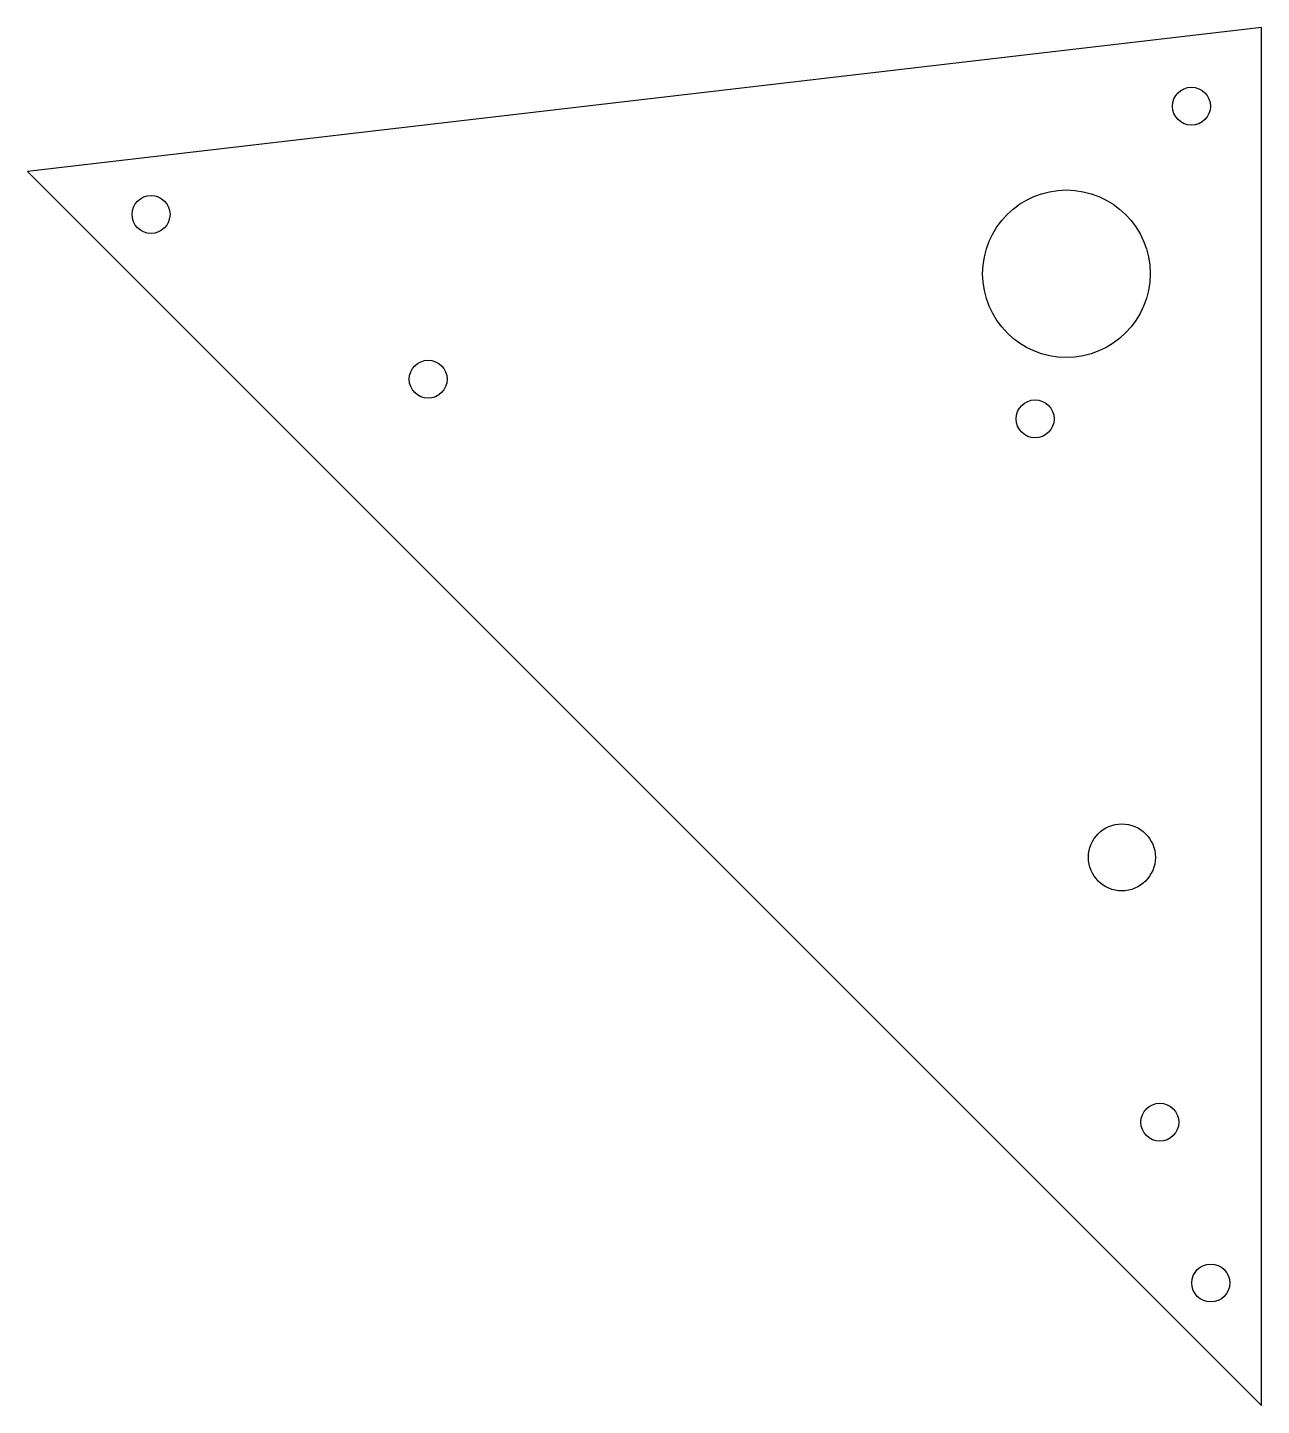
# Model space of a CAD drawing. Extents: x -112 to -1, y 2 to 126.
import ezdxf

# ---------------------------------------------------------------- set-up
doc = ezdxf.new("R2010")
doc.units = 0
doc.layers.add('MODELSKETCH_VISIBLE', color=7, linetype='CONTINUOUS')

msp = doc.modelspace()

# ---------------------------------------------------------------- linework, layer by layer
at = {"layer": 'MODELSKETCH_VISIBLE'}
for p, q in [((-1, 125.82), (-111.51, 112.92)), ((-1, 2.41), (-1, 125.82)), ((-111.51, 112.92), (-1, 2.41))]:
    msp.add_line(p, q, dxfattribs=at)
for centre, radius in [((-7.27, 118.77), 1.7), ((-18.47, 103.77), 7.5), ((-100.45, 109.08), 1.7), ((-75.63, 94.32), 1.7), ((-21.27, 90.77), 1.7), ((-13.5, 51.5), 3), ((-10.1, 27.78), 1.7), ((-5.54, 13.38), 1.7)]:
    msp.add_circle(centre, radius, dxfattribs=at)

doc.saveas('drawing.dxf')
